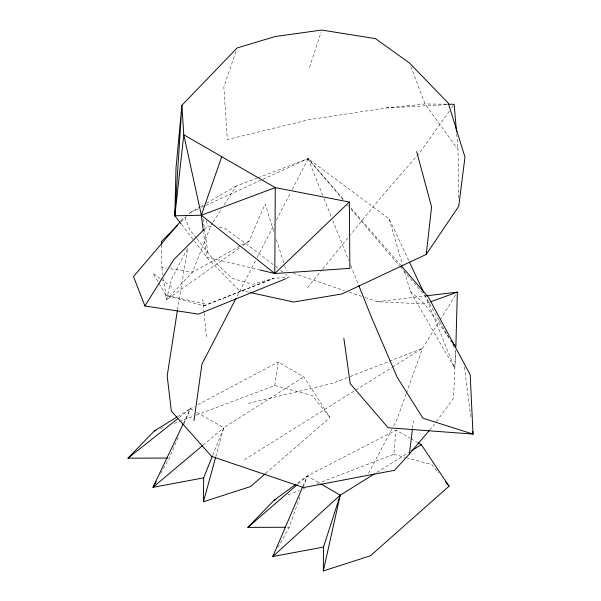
<?xml version="1.0" encoding="UTF-8"?>
<svg xmlns="http://www.w3.org/2000/svg" width="601" height="601" viewBox="0 0 601 601"><rect width="100%" height="100%" fill="white"/><g stroke="black" fill="none" stroke-linecap="round" stroke-linejoin="round"><path stroke-width="0.45" stroke-dasharray="3 2.25" d="M455.686 350.729L453.507 398.208L435.567 422.886M404.526 271.637L410.25 291.312L454.687 368.158L455.656 350.683M316.967 483.76L393.805 454.303L396.044 430.091L410.25 438.294M412.526 428.22L413.413 420.888M196.204 415.171L274.762 385.572L278.21 362.057L303.828 376.85L330.017 417.477L266.048 473.092M177.49 309.831L187.677 248.153L170.984 280.186L166.5 299.786L239.957 247.612M215.819 456.617L223.737 427.732L303.828 376.85M309.545 67.44L321.129 31.83M235.93 51.521L223.842 87.077L227.343 139.567L308.869 119.719L385.955 107.985L425.042 103.958L446.874 104.206M277.842 547.579L289.224 527.257L300.755 494.548M303.25 487.471L307.306 475.984L396.044 430.091M406.111 393.895L396.652 420.189L393.189 426.733M406.426 393.024L422.511 348.332L439.684 320.626M212.656 455.385L223.737 427.732L195.295 411.482M178.069 437.626L169.354 458.052L160.707 473.498M183.883 424.013L190.419 408.695L194.559 406.494M302.904 486.262L307.306 475.984L319.349 483.009M243.022 245.433L249.145 241.084L265.139 203.979L274.161 232.549M183.568 423.066L190.419 408.695L194.484 411.016M255.417 260.842L236.944 296.601M257.13 257.521L274.259 224.293M276.4 220.139L290.531 192.733M292.244 189.405L308.088 158.679L389.155 218.854L408.62 260.301M368.518 473.348L392.753 427.551M440.172 319.83L455.866 294.498M212.604 222.768L211.094 225.112L192.5 272.125L166.5 299.786L163.464 278.556M213.1 221.987L221.634 208.72M224.143 204.813L236.185 186.085L257.228 178.061M449.308 111.117L420.234 152.136L380.718 197.571L350.571 234.683M451.456 108.082L454.153 104.289M307.419 287.796L322.196 269.609M322.79 268.88L349.977 235.412M429.707 430L434.478 424.381M180.893 220.958L183.929 217.389M181.224 221.664L186.468 216.413M189.09 213.791L190.404 212.476L200.043 206.917M204.385 229.221L207.691 225.946L213.039 226.66M298.104 483.933L307.306 475.984L296.766 483.677M203.003 445.191L223.737 427.732M179.399 417.425L190.419 408.695L177.858 416.44M244.442 459.66L391.514 367.714M392.303 367.219L422.511 348.332L348.437 377.188M376.789 472.409L408.59 452.598M200.847 206.459L203.251 205.069M206.466 203.213L236.185 186.085M249.145 241.084L192.5 272.125L170.233 268.745M197.872 404.736L278.21 362.057M158.995 283.432L165.981 295.369L203.777 305.834L273.643 278.406L289.464 277.256L285.76 274.387M190.404 212.476L198.075 208.968M201.485 207.405L204.896 205.85M205.752 205.459L262.036 179.729M262.892 179.338L308.088 158.679L343.674 199.615M285.129 279.014L289.464 277.256M203.777 305.834L273.643 278.406L252.751 284.311L231.971 278.338L216.398 263.328L196.933 238.807M347.566 377.526L332.751 383.295L247.657 403.564M288.149 494.803L299.501 490.454M302.994 489.116L304.737 488.448M258.107 177.731L308.088 158.679L343.246 199.938M160.422 428.656L164.787 427.01M174.388 423.397L192.718 416.485M429.79 302.07L424.629 303.941L377.413 301.71L365.025 297.525M377.413 301.71L424.809 296.03M385.955 107.985L446.678 104.687M287.383 527.257L289.224 527.257M219.282 227.501L224.639 228.215L252.42 248.506L274.649 265.755M161.601 245.08L161.879 267.483L166.522 268.181M165.981 295.369L206.909 304.249M248.867 292.236L238.822 290.043L206.684 257.19L181.667 224.669M260.278 270.037L206.684 257.19L203.551 232.557M274.762 385.572L312.122 395.435L330.017 417.477M393.805 454.303L405.352 457.429M406.238 457.669L431.984 464.641L438.82 473.265M293.371 273.327L344.681 290.659M349.106 292.154L361.486 296.331M411.039 438.753L417.357 442.396M160.272 278.533L152.939 273.087L158.529 282.635M161 279.082L173.464 288.337M275.386 266.333L277.609 268.061M280.577 270.36L282.801 272.08M410.25 291.312L424.629 303.941L448.737 337.176M351.037 208.089L400.739 265.266M347.491 204.911L348.7 206.338M351.127 209.178L399.627 266.093M400.228 266.799L425.688 296.676L450.863 341.548M196.362 238.086L190.066 230.153L184.537 216.676M458.638 197.887L458.037 149.596L425.042 103.958L410.814 66.501M452.696 344.816L454.521 348.077M424.899 294.986L454.687 368.158M308.088 158.679L322.684 195.197M324.074 198.676L331.369 216.938M332.759 220.417L348.745 260.413M350.826 265.634L358.474 284.761M276.415 239.694L284.318 264.688M284.596 265.582L286.286 270.938M389.155 218.854L402.437 264.478M206.316 220.642L207.691 225.946M203.003 218.734L207.863 252.51M161.879 267.483L162.939 274.86M464.37 367.076L470.981 418.266M202.77 299.275L204.024 312.054M204.115 312.963L206.451 336.695M456.685 133.88L458.037 149.596"/><path stroke-width="0.9" d="M181.096 223.933L174.838 215.797L181.87 105.34L176.003 167.972L174.838 215.797L201.35 215.226L275.266 187.61L349.361 202.041L349.88 268.362L274.807 273.523L275.266 187.61L183.786 134.789L181.87 105.34L237.14 47.96L275.108 36.541L321.715 30.05L375.482 38.629L409.491 63.015L448.278 103.124L464.979 157.184L458.743 206.248L426.244 254.403L341.984 293.949L293.626 302.025L250.692 292.642M265.349 473.708L250.587 486.54L203.446 501.745L203.664 477.855L212.311 456.249M418.146 442.854L421.309 444.672L449.06 486.201L370.456 555.745L323.315 570.95L323.526 547.06L340.226 495.186L374.408 473.896M426.672 295.805L457.338 292.124L455.858 347.002L451.471 340.955M174.846 215.804L183.786 134.789L201.35 215.226L203.318 230.731M426.244 254.403L431.578 207.014L416.658 151.602M177.34 310.747L167.191 375.858L171.33 411.046L211.597 456.392L303.588 487.584L394.587 470.29L409.439 453.89L412.421 429.137M193.988 420.73L201.928 364.123L236.08 298.269M323.315 570.95L340.226 495.186L320.957 483.948M203.446 501.745L215.571 457.519M221.716 156.763L201.35 215.226L274.807 273.523L349.361 202.034M302.536 487.118L272.831 556.526L323.526 547.06M183.17 423.915L152.962 487.321L203.664 477.855M156.155 481.626L152.962 487.321L202.289 445.792M273.74 554.896L272.831 556.526L340.226 495.186M285.129 279.014L198.473 314.128L144.931 305.977L173.982 259.384L203.724 229.875M409.439 453.89L429.114 430.707M180.285 221.671L133.482 276.61L144.931 305.977M167.521 458.06L127.975 458.172L154.314 430.962L177.077 416.921M285.543 527.265L247.845 527.377L274.176 500.16L295.256 484.774M177.287 225.6L161.556 241.347L161.594 244.149M247.845 527.377L297.397 484.549M127.975 458.172L177.934 418.589M411.768 450.622L421.309 444.672M274.176 500.16L275.927 499.491M154.314 430.962L156.057 430.301M430.654 301.762L457.338 292.124M447.783 104.213L454.153 104.289L456.527 132.025M260.278 270.037L274.807 273.523M401.355 265.973L428.355 297.029L470.192 374.701L473.025 434.087L388.081 427.717L350.21 383.656L343.855 338.318M445.649 481.889L449.06 486.201M409.409 261.998L423.705 292.447M358.82 285.633L371.328 316.937L397.253 377.428L422.946 418.206L473.025 434.087L472.664 431.293"/></g></svg>
